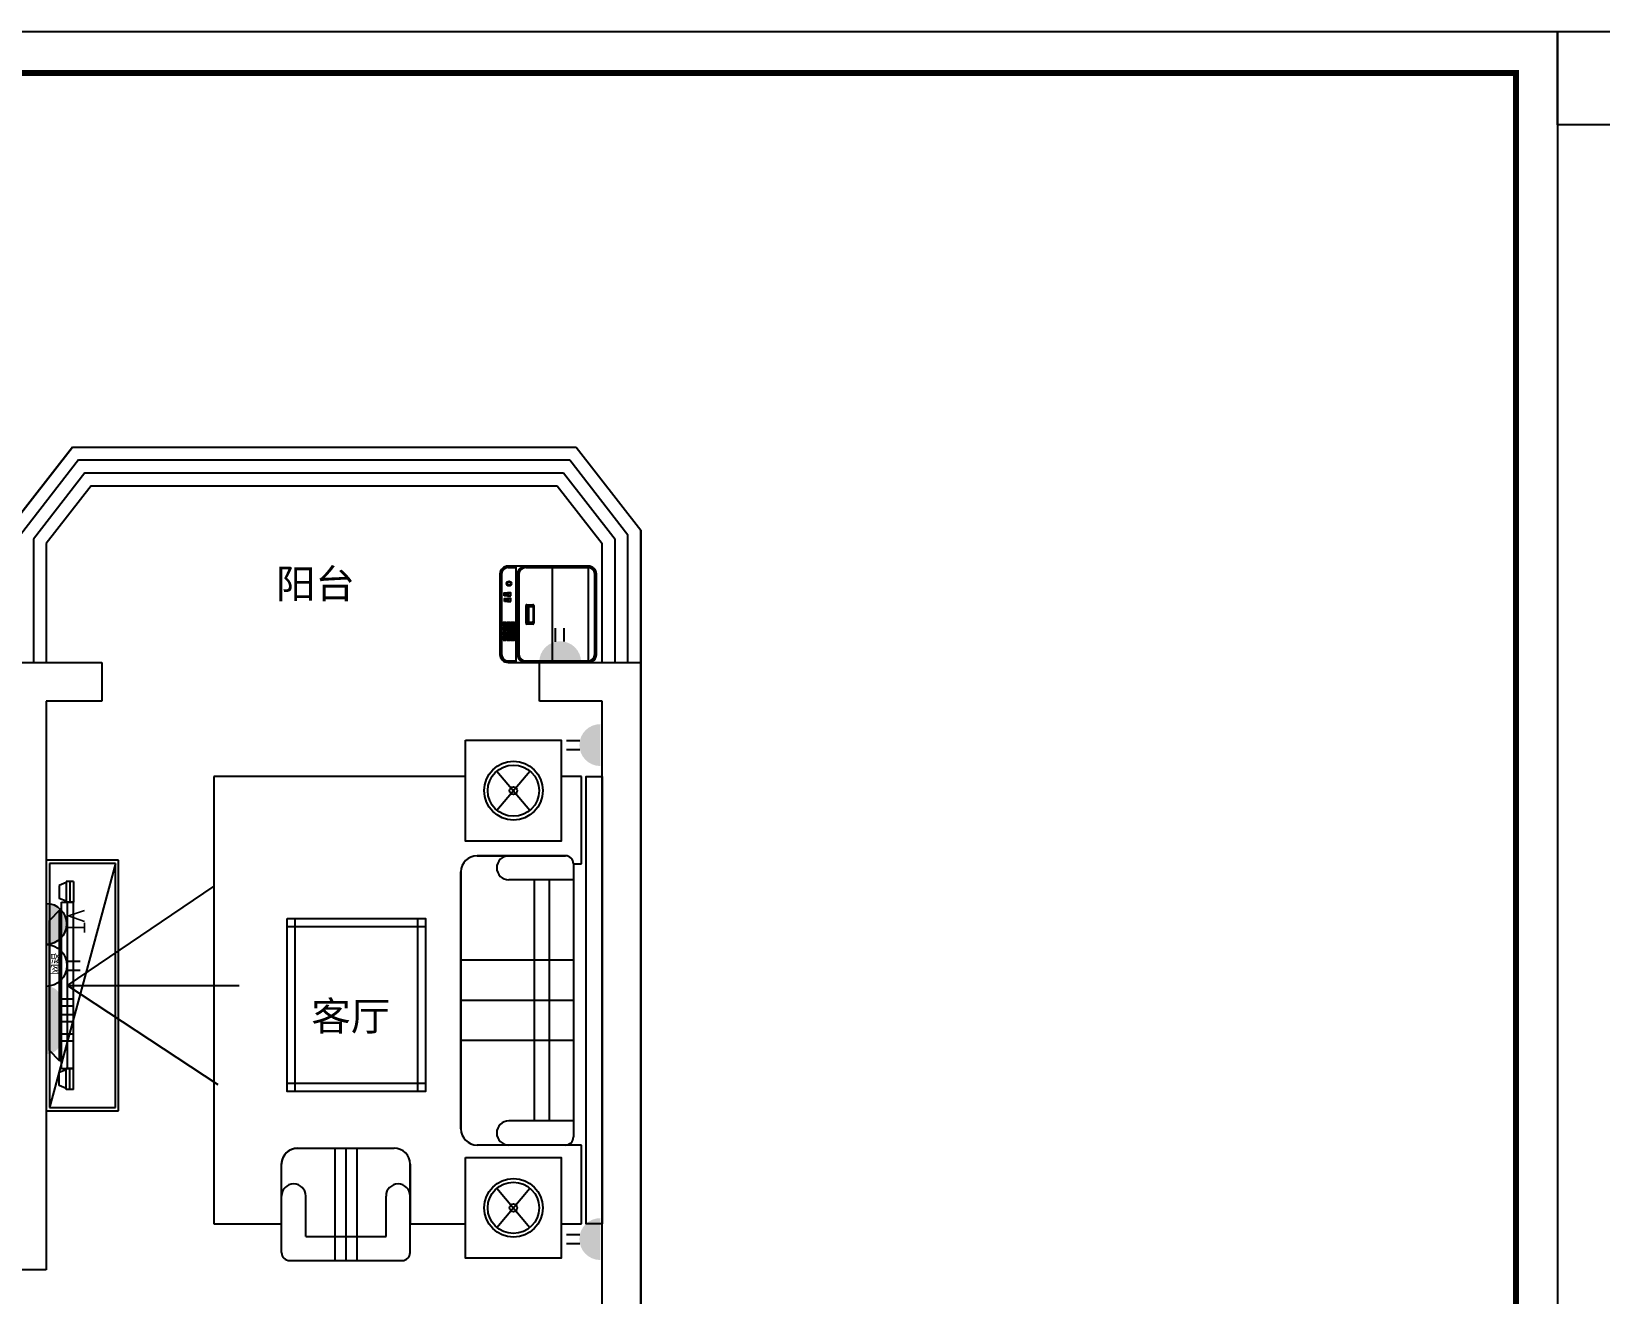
# Model space of a CAD drawing. Header units: millimetres. Extents: x 333665 to 510740, y -473522 to -395501.
# Drawn here: x 478974 to 488740, y -403362 to -395501 of the extents above; entities that cross this region are included whole.
import ezdxf

# ---------------------------------------------------------------- set-up
doc = ezdxf.new("R2010")
doc.units = ezdxf.units.MM
doc.linetypes.add('ACAD_ISO03W100', pattern=[30, 12, -18])
doc.layers.add('0-01图框模板说明', color=2, linetype='Continuous')
doc.layers.add('0-02图框细线', color=136, linetype='Continuous')
doc.styles.get("Standard").update_dxf_attribs({"font": 'txt', "bigfont": 'gbcbig.shx'})
doc.styles.add('STYLE1', font='')
doc.styles.add('宋', font='')
doc.styles.get('STYLE1').set_extended_font_data('SimSun')
doc.styles.get('宋').set_extended_font_data('NSimSun')

# ---------------------------------------------------------------- blocks, each defined once
blk = doc.blocks.new('TGB')
blk.add_hatch(color=5).paths.add_polyline_path([(125763, -21257), (126024, -21257, 1)])
at = {"color": 5}
for p, q in [((125865, -21129), (125865, -21045)), ((125920, -21129), (125920, -21045))]:
    blk.add_line(p, q, dxfattribs=at)
blk = doc.blocks.new('NTBT')
at = {"color": 5}
for p, q in [((127688.4, -20756.1), (127688.4, -20671.5)), ((127743.3, -20755.4), (127743.3, -20671.5)), ((127847.8, -20883.2), (127591, -20883.2))]:
    blk.add_line(p, q, dxfattribs=at)
blk.add_arc((127717.4, -20883.2), 130.4, 0, 180, dxfattribs=at)
at = {"color": 5, "insert": (127659.5, -20797.8), "char_height": 50, "width": 210.821, "attachment_point": 1, "style": '宋'}
blk.add_mtext('网络', dxfattribs=at)
blk = doc.blocks.new('dawdeewew')
blk.add_hatch(color=5).paths.add_polyline_path([(147606.6, -27636.6), (147862.5, -27636.6, 1)])
at = {"color": 5}
blk.add_text('TV', height=100, dxfattribs=at).set_placement((147677.6, -27497.1))
blk = doc.blocks.new('BTRB')
at = {"color": 5}
blk.add_arc((124083, -21260.8), 128, 0, 180, dxfattribs=at)
blk.add_blockref('dawdeewew', (-23651.6, 6375.9), dxfattribs=at)

msp = doc.modelspace()

# ---------------------------------------------------------------- hatches: boundary and pattern name
for points in [[(482134.4, -399426.9), (482395.2, -399426.9, 1)], [(482514.9, -400073), (482514.9, -399812.3, 1)], [(482514.9, -403147.2), (482514.9, -402886.4, 1)]]:
    msp.add_hatch(color=5).paths.add_polyline_path(points)

# ---------------------------------------------------------------- linework, layer by layer
at = {"color": 250, "lineweight": -3}
for p, q in [((479229, -398088.6), (478826.4, -398606.3)), ((478826.4, -398606.3), (479229, -398088.6)), ((479229, -398088.6), (482363.8, -398088.6)), ((479229, -398088.6), (482363.8, -398088.6)), ((482363.8, -398088.6), (482766.4, -398606.3)), ((482363.8, -398088.6), (482766.4, -398606.3)), ((479268.1, -398168.6), (478906.4, -398633.7)), ((479307.3, -398248.6), (478986.4, -398661.2)), ((479268.1, -398168.6), (482324.6, -398168.6)), ((479307.3, -398248.6), (482285.5, -398248.6)), ((482285.5, -398248.6), (482606.4, -398661.2)), ((482324.6, -398168.6), (482686.4, -398633.7)), ((479346.4, -398328.6), (479066.4, -398688.6)), ((479346.4, -398328.6), (482246.4, -398328.6)), ((482246.4, -398328.6), (482526.4, -398688.6)), ((482686.4, -399428.6), (482686.4, -398633.7)), ((482766.4, -399428.6), (482766.4, -398606.3)), ((482766.4, -398606.3), (482766.4, -399428.6)), ((478986.4, -398661.2), (478986.4, -399428.6)), ((479066.4, -398688.6), (479066.4, -399428.6)), ((482526.4, -399428.6), (482526.4, -398688.6)), ((482606.4, -399428.6), (482606.4, -398661.2)), ((482490.3, -398954.6), (482490.3, -398954.6)), ((482070.8, -399179.3), (482070.8, -399079.3)), ((481962.3, -399272.5), (481962.3, -399287.5)), ((481977.3, -399272.5), (481962.3, -399272.5)), ((481962.3, -399287.5), (481977.3, -399287.5)), ((481977.3, -399287.5), (481977.3, -399272.5)), ((482490.3, -399254.6), (482490.3, -399254.6)), ((478826.4, -399428.6), (479411.4, -399428.6)), ((479411.4, -399428.6), (479411.4, -399668.6)), ((481940.3, -399428.6), (482440.3, -399428.6)), ((482050.3, -399418.5), (482440.3, -399418.5)), ((482136.4, -399668.6), (482136.4, -399428.6)), ((482136.4, -399428.6), (482526.4, -399428.6)), ((482526.4, -399428.6), (482766.4, -399428.6)), ((482766.4, -406888.6), (482766.4, -399428.6)), ((482766.4, -399428.6), (482766.4, -406888.6)), ((479411.4, -399668.6), (479066.4, -399668.6)), ((479066.4, -399668.6), (479066.4, -403208.6)), ((482526.4, -399668.6), (482136.4, -399668.6)), ((482526.4, -406648.6), (482526.4, -399668.6)), ((482271.6, -399912.2), (482271.6, -400540.3)), ((481870.8, -400104.4), (482076.9, -400348.1)), ((481870.8, -400348.1), (482076.9, -400104.4)), ((480109.2, -400138.6), (480109.2, -402922)), ((481676.1, -400138.6), (480109.2, -400138.6)), ((481676.1, -400138.6), (481531.1, -400138.6)), ((481676.1, -400540.3), (481676.1, -400138.6)), ((482396.7, -400138.6), (482271.6, -400138.6)), ((482396.7, -400138.6), (482271.6, -400138.6)), ((482271.6, -400138.6), (482271.6, -400540.3)), ((482396.7, -400681.5), (482396.7, -400138.6)), ((482271.6, -400540.3), (481676.1, -400540.3)), ((479516.4, -400658.6), (479066.4, -400658.6)), ((479066.4, -400658.6), (479066.4, -402218.6)), ((479496.4, -400678.6), (479086.4, -400678.6)), ((479086.4, -400678.6), (479086.4, -402198.6)), ((479496.4, -400678.6), (479086.4, -402198.6)), ((479496.4, -402198.6), (479496.4, -400678.6)), ((479516.4, -402218.6), (479516.4, -400658.6)), ((482297.3, -400631.5), (481747.3, -400631.5)), ((481747.3, -400631.5), (482297.3, -400631.5)), ((482347.3, -400681.5), (482347.3, -402381.5)), ((482347.3, -400681.5), (482396.7, -400681.5)), ((479191.4, -400798.3), (479146.4, -400815.5)), ((479236.4, -400791.1), (479191.4, -400791.1)), ((479191.4, -400791.1), (479191.4, -400921.1)), ((479212.7, -400791.1), (479212.7, -400921.1)), ((479236.4, -400791.1), (479236.4, -400921.1)), ((481647.3, -400731.5), (481647.3, -402331.5)), ((481647.3, -402331.5), (481647.3, -400731.5)), ((482347.3, -400781.5), (481945.1, -400781.5)), ((482103.1, -400781.5), (482103.1, -402281.5)), ((482197.3, -400781.5), (482197.3, -402281.5)), ((479146.4, -400815.5), (479146.4, -400896.7)), ((479191.4, -400914), (479146.4, -400896.7)), ((479199, -401438.6), (480111.9, -400821)), ((479148.3, -400969.7), (479086.4, -401034.4)), ((479148.3, -401907.6), (479148.3, -400969.7)), ((479161.4, -400969.7), (479148.3, -400969.7)), ((479161.4, -401956.1), (479161.4, -400921.1)), ((479161.4, -400921.1), (479236.4, -400921.1)), ((479236.4, -400921.1), (479191.4, -400921.1)), ((479199, -401956.1), (479199, -400921.1)), ((479236.4, -401956.1), (479236.4, -400921.1)), ((479086.4, -401842.9), (479086.4, -401034.4)), ((480565.1, -401021.1), (481426.2, -401021.1)), ((480565.1, -402098.7), (480565.1, -401021.1)), ((480565.1, -401071.1), (481426.2, -401071.1)), ((480615.1, -402098.7), (480615.1, -401021.1)), ((481376.2, -401021.1), (481376.2, -402098.7)), ((481426.2, -401021.1), (481426.2, -402098.7)), ((482347.3, -401281.5), (481647.3, -401281.5)), ((479199, -401438.6), (480266.1, -401438.6)), ((479199, -401438.6), (480134.8, -402055.4)), ((482347.3, -401531.5), (481647.3, -401531.5)), ((479148.3, -401907.6), (479086.4, -401842.9)), ((482347.3, -401781.5), (481647.3, -401781.5)), ((479191.4, -401963.3), (479146.4, -401980.5)), ((479161.4, -401907.6), (479148.3, -401907.6)), ((479161.4, -401956.1), (479236.4, -401956.1)), ((479236.4, -401956.1), (479191.4, -401956.1)), ((479191.4, -402086.1), (479191.4, -401956.1)), ((479212.7, -402086.1), (479212.7, -401956.1)), ((479236.4, -402086.1), (479236.4, -401956.1)), ((479146.4, -402061.7), (479146.4, -401980.5)), ((479191.4, -402079), (479146.4, -402061.7)), ((481426.2, -402048.7), (480565.1, -402048.7)), ((479236.4, -402086.1), (479191.4, -402086.1)), ((481426.2, -402098.7), (480565.1, -402098.7)), ((479066.4, -402218.6), (479516.4, -402218.6)), ((479086.4, -402198.6), (479496.4, -402198.6)), ((482347.3, -402281.5), (481945.1, -402281.5)), ((480585.4, -402461.6), (480608.3, -402453.8)), ((480608.3, -402453.8), (480631.1, -402450.8)), ((480631.1, -402450.8), (481231.1, -402450.8)), ((480631.1, -402450.8), (481231.1, -402450.8)), ((480863.2, -402450.8), (480863.2, -403150.8)), ((480931.1, -402450.8), (480931.1, -403150.8)), ((480999.1, -402450.8), (480999.1, -403150.8)), ((482297.3, -402431.5), (481747.3, -402431.5)), ((482396.7, -402431.5), (481747.3, -402431.5)), ((482396.7, -402922), (482396.7, -402431.5)), ((480531.1, -402550.8), (480533.8, -402527.8)), ((480531.1, -403100.8), (480531.1, -402550.8)), ((480531.1, -402922), (480531.1, -402550.8)), ((480531.1, -402550.8), (480531.1, -402550.8)), ((480533.8, -402527.8), (480542, -402505.7)), ((480542, -402505.7), (480553.5, -402487.8)), ((480553.5, -402487.8), (480568.6, -402473)), ((480568.6, -402473), (480585.4, -402461.6)), ((481331.1, -403100.8), (481331.1, -402550.8)), ((481331.1, -402550.8), (481331.1, -402922)), ((481676.1, -402922), (481676.1, -402508.3)), ((481676.1, -402508.3), (482271.6, -402508.3)), ((482271.6, -402508.3), (482271.6, -403136.4)), ((482271.6, -402508.3), (482271.6, -402922)), ((480681.1, -403000.8), (480681.1, -402748.7)), ((481181.1, -403000.8), (481181.1, -402748.7)), ((481181.1, -403000.8), (481181.1, -402748.7)), ((481870.8, -402700.5), (482076.9, -402944.2)), ((481870.8, -402944.2), (482076.9, -402700.5)), ((480109.2, -402922), (480531.1, -402922)), ((480531.1, -402922), (480531.1, -402922)), ((481331.1, -402922), (481676.1, -402922)), ((481331.1, -402922), (481676.1, -402922)), ((482271.6, -402922), (482396.7, -402922)), ((482271.6, -402922), (482396.7, -402922)), ((480681.1, -403000.8), (481181.1, -403000.8)), ((479066.4, -403208.6), (477456.4, -403208.6)), ((480581.1, -403150.8), (481281.1, -403150.8))]:
    msp.add_line(p, q, dxfattribs=at)
at = {"color": 5}
for p, q in [((482235.8, -399299.7), (482235.8, -399215.1)), ((482290.7, -399299.1), (482290.7, -399215.1)), ((482387.1, -399916.8), (482303.2, -399916.8)), ((482387.8, -399971.6), (482303.2, -399971.6)), ((482387.1, -402990.9), (482303.2, -402990.9)), ((482387.8, -403045.8), (482303.2, -403045.8))]:
    msp.add_line(p, q, dxfattribs=at)
at = {"color": 1, "lineweight": -3}
msp.add_lwpolyline([(488472.1, -395501.4), (489008, -395501.4), (489008, -396082.2), (488472.1, -396082.2)], close=True, dxfattribs=at)
at = {"color": 250, "lineweight": -3}
for points in [[(482440.3, -398828.6), (481940.3, -398828.6)], [(481940.3, -398838.3), (481990.3, -398838.3)], [(481990.3, -399428.6), (481990.3, -398828.6)], [(482440.3, -398838.8), (482050.3, -398838.8)], [(482215.8, -398838.8), (482215.8, -399418.5)], [(482438.2, -398838.8), (482438.2, -399418.5)], [(481890.3, -398878.6), (481890.3, -399378.6)], [(481899.9, -398878.6), (481899.9, -399378.6)], [(481997.1, -398878.6), (481997.1, -399378.6)], [(482007.1, -398878.6), (482007.1, -399378.6)], [(482480.3, -399378.6), (482480.3, -398878.6)], [(482490.3, -399378.6), (482490.3, -398878.6)], [(482052.7, -399184.3), (482052.7, -399074.3)], [(482057.1, -399174.3), (482057.1, -399084.3)], [(482057.7, -399069.3), (482095.7, -399069.3)], [(482062.1, -399079.3), (482092.1, -399079.3)], [(482097.1, -399084.3), (482097.1, -399174.3)], [(482100.7, -399074.3), (482100.7, -399184.3)], [(482095.7, -399189.3), (482057.7, -399189.3)], [(482092.1, -399179.3), (482062.1, -399179.3)], [(481940.3, -399419.1), (481990.3, -399419.1)], [(480565.1, -401021.1), (481426.2, -401021.1), (481426.2, -402098.7), (480565.1, -402098.7), (480565.1, -401021.1)]]:
    msp.add_lwpolyline(points, dxfattribs=at)
for points in [[(481917.3, -399014.4), (481917.3, -398994.4), (481937.3, -398994.4), (481937.3, -399014.4)], [(481917.6, -399049.7), (481917.6, -399029.7), (481937.6, -399029.7), (481937.6, -399049.7)], [(481919.7, -399011.8), (481919.7, -398996.8), (481934.7, -398996.8), (481934.7, -399011.8)], [(481920, -399047.1), (481920, -399032.1), (481935, -399032.1), (481935, -399047.1)], [(481957.3, -399014.4), (481957.3, -398994.4), (481937.3, -398994.4), (481937.3, -399014.4)], [(481957.6, -399049.7), (481957.6, -399029.7), (481937.6, -399029.7), (481937.6, -399049.7)], [(481954.8, -399011.8), (481954.8, -398996.8), (481939.8, -398996.8), (481939.8, -399011.8)], [(481955.1, -399047.1), (481955.1, -399032.1), (481940.1, -399032.1), (481940.1, -399047.1)], [(481909.4, -399199.7), (481929.4, -399199.7), (481929.4, -399179.7), (481909.4, -399179.7)], [(481909.4, -399229.6), (481929.4, -399229.6), (481929.4, -399209.6), (481909.4, -399209.6)], [(481912.1, -399197.3), (481927.1, -399197.3), (481927.1, -399182.3), (481912.1, -399182.3)], [(481912.1, -399227.1), (481927.1, -399227.1), (481927.1, -399212.1), (481912.1, -399212.1)], [(481934.7, -399199.9), (481954.7, -399199.9), (481954.7, -399179.9), (481934.7, -399179.9)], [(481934.7, -399229.7), (481954.7, -399229.7), (481954.7, -399209.7), (481934.7, -399209.7)], [(481937.3, -399197.4), (481952.3, -399197.4), (481952.3, -399182.4), (481937.3, -399182.4)], [(481937.3, -399227.3), (481952.3, -399227.3), (481952.3, -399212.3), (481937.3, -399212.3)], [(481959.7, -399199.9), (481979.7, -399199.9), (481979.7, -399179.9), (481959.7, -399179.9)], [(481959.7, -399229.7), (481979.7, -399229.7), (481979.7, -399209.7), (481959.7, -399209.7)], [(481962.3, -399197.4), (481977.3, -399197.4), (481977.3, -399182.4), (481962.3, -399182.4)], [(481962.3, -399227.3), (481977.3, -399227.3), (481977.3, -399212.3), (481962.3, -399212.3)], [(481909.4, -399260.3), (481929.4, -399260.3), (481929.4, -399240.3), (481909.4, -399240.3)], [(481909.4, -399289.9), (481929.4, -399289.9), (481929.4, -399269.9), (481909.4, -399269.9)], [(481912.1, -399257.9), (481927.1, -399257.9), (481927.1, -399242.9), (481912.1, -399242.9)], [(481912.1, -399287.4), (481927.1, -399287.4), (481927.1, -399272.4), (481912.1, -399272.4)], [(481934.7, -399260.1), (481954.7, -399260.1), (481954.7, -399240.1), (481934.7, -399240.1)], [(481934.7, -399289.7), (481954.7, -399289.7), (481954.7, -399269.7), (481934.7, -399269.7)], [(481937.3, -399257.7), (481952.3, -399257.7), (481952.3, -399242.7), (481937.3, -399242.7)], [(481937.3, -399287.2), (481952.3, -399287.2), (481952.3, -399272.2), (481937.3, -399272.2)], [(481959.7, -399260.1), (481979.7, -399260.1), (481979.7, -399240.1), (481959.7, -399240.1)], [(481959.7, -399290), (481979.7, -399290), (481979.7, -399270), (481959.7, -399270)], [(481962.3, -399257.7), (481977.3, -399257.7), (481977.3, -399242.7), (481962.3, -399242.7)], [(481676.1, -399912.2), (482271.6, -399912.2), (482271.6, -400391.6), (482271.6, -400540.3), (481676.1, -400540.3), (481676.1, -399912.2)], [(482526.4, -402922), (482426.4, -402922), (482426.4, -400138.6), (482526.4, -400138.6), (482526.4, -402922)], [(481676.1, -402508.3), (482271.6, -402508.3), (482271.6, -402987.7), (482271.6, -403136.4), (481676.1, -403136.4), (481676.1, -402508.3)]]:
    msp.add_lwpolyline(points, close=True, dxfattribs=at)
for centre, radius in [((481946.5, -398937.7), 15), ((481946.5, -398937.7), 10), ((481973.9, -400226.3), 182.6), ((481973.9, -400226.3), 159.6), ((481973.9, -400226.3), 23.9), ((481973.9, -402822.3), 182.6), ((481973.9, -402822.3), 159.6), ((481973.9, -402822.3), 23.9)]:
    msp.add_circle(centre, radius, dxfattribs=at)
for centre, radius, start, end in [((481940.3, -398878.6), 50, 90, 180), ((481940.3, -398878.6), 40.4, 90, 180), ((482051.2, -398882.9), 54.3, 89.29043, 175.49521), ((482051.2, -398882.9), 44.3, 89.29043, 175.49521), ((482440.3, -398878.6), 50, 0, 90), ((482440.3, -398878.6), 40, 0, 90), ((482057.7, -399074.3), 5, 90, 180), ((482062.1, -399084.3), 5, 90, 180), ((482092.1, -399084.3), 5, 0, 90), ((482095.7, -399074.3), 5, 0, 90), ((482057.7, -399184.3), 5, 180, 270), ((482062.1, -399174.3), 5, 180, 270), ((482092.1, -399174.3), 5, 270, 0), ((482095.7, -399184.3), 5, 270, 0), ((481940.3, -399378.6), 50, 180, 270), ((481940.3, -399378.6), 40.4, 180, 270), ((482051.2, -399374.4), 54.3, 184.50479, 270.70957), ((482051.2, -399374.4), 44.3, 184.50479, 270.70957), ((482440.3, -399378.6), 50, 270, 0), ((482440.3, -399378.6), 40, 270, 0), ((481747.3, -400731.5), 100, 90, 180), ((481747.3, -400731.5), 100, 90, 180), ((481945.1, -400706.5), 75, 90, 270), ((482297.3, -400681.5), 50, 360, 90), ((482297.3, -400681.5), 50, 360, 90), ((481747.3, -402331.5), 100, 180, 270), ((481747.3, -402331.5), 100, 180, 270), ((481945.1, -402356.5), 75, 90, 270), ((480631.1, -402550.8), 100, 90, 180), ((481231.1, -402550.8), 100, 360, 90), ((481231.1, -402550.8), 100, 360, 90), ((482297.3, -402381.5), 50, 270, 360), ((480606.1, -402748.7), 75, 360, 180), ((481256.1, -402748.7), 75, 360, 180), ((480581.1, -403100.8), 50, 180, 270), ((481281.1, -403100.8), 50, 270, 360)]:
    msp.add_arc(centre, radius, start, end, dxfattribs=at)
at = {"layer": '0-01图框模板说明', "color": 2, "const_width": 37.5}
msp.add_lwpolyline([(488213.3, -395760.2), (488213.3, -410610.7), (466998.3, -410610.7), (466998.3, -395760.2)], close=True, dxfattribs=at)
at = {"layer": '0-02图框细线'}
msp.add_lwpolyline([(488472.1, -395501.4), (488472.1, -410869.4), (466739.6, -410869.4), (466739.6, -395501.4)], close=True, dxfattribs=at)

# ---------------------------------------------------------------- block references
at = {"color": 5, "linetype": 'ACAD_ISO03W100', "xscale": -1, "rotation": 270}
for name, p in [('BTRB', (500325.7, -525138.7)), ('NTBT', (499948.1, -529031.5))]:
    msp.add_blockref(name, p, dxfattribs=at)
at = {"color": 5, "linetype": 'ACAD_ISO03W100', "xscale": 0.8000000000465661, "yscale": 0.8000000000465661, "zscale": 0.8, "rotation": 270}
for p in [(496067.3, -300830.1), (496067.3, -300927.7), (496067.3, -301047.7)]:
    msp.add_blockref('TGB', p, dxfattribs=at)

# ---------------------------------------------------------------- texts
at = {"color": 250, "lineweight": -3, "style": 'STYLE1'}
for s, p in [('阳台', (480496.4, -399028.6)), ('客厅', (480716.4, -401719.3))]:
    msp.add_text(s, height=180, dxfattribs=at).set_placement(p)

doc.saveas('drawing.dxf')
